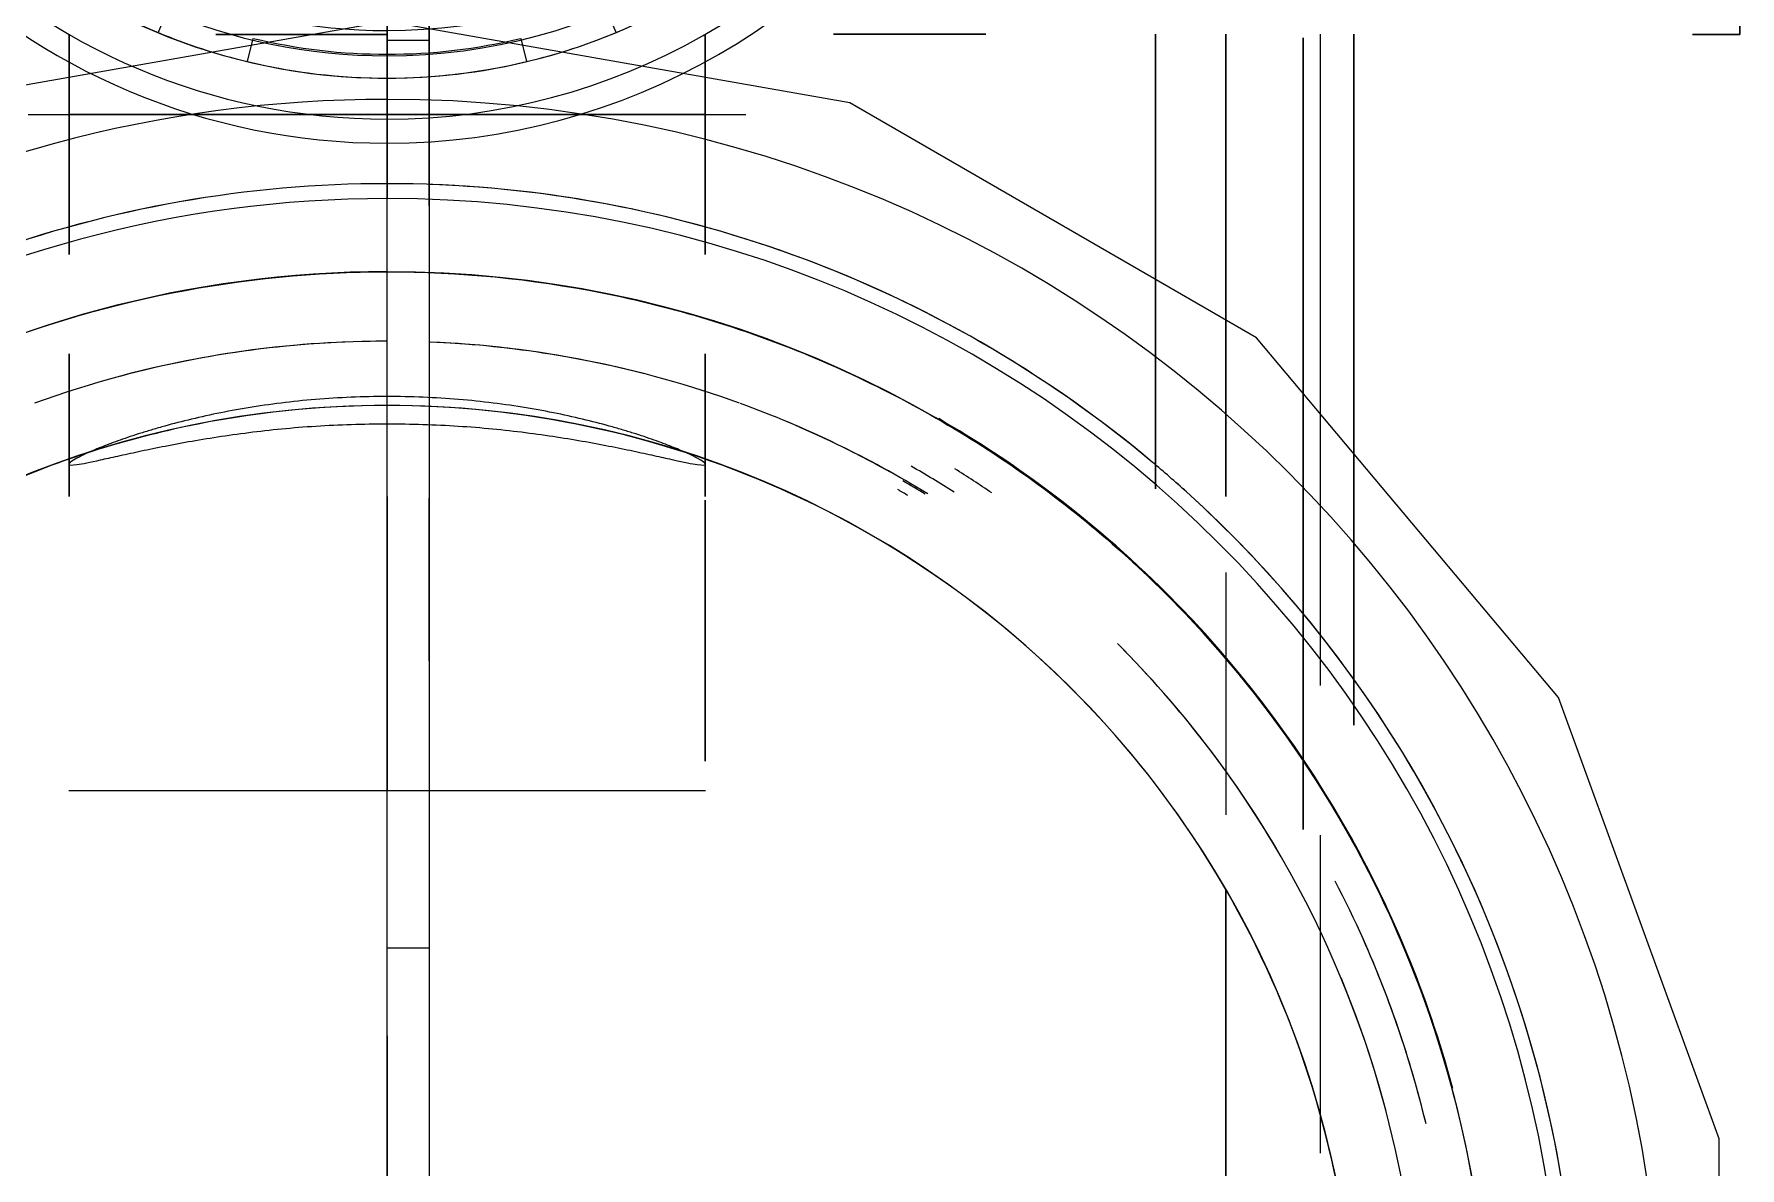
# Model space of a CAD drawing. Header units: metres. Extents: x 149 to 429, y -3 to 162.
# Drawn here: x 355.9217 to 356.0478, y 96.1172 to 96.201 of the extents above; entities that cross this region are included whole.
import ezdxf

# ---------------------------------------------------------------- set-up
doc = ezdxf.new("R2010")
doc.units = ezdxf.units.M
for name, color, linetype, lineweight in [('P-PIPE', 7, 'Continuous', 5), ('P-PIPE-CNTR', 7, 'Continuous', 5), ('P-SANR-FIXT', 7, 'Continuous', 5)]:
    doc.layers.add(name, color=color, linetype=linetype, lineweight=lineweight)

# ---------------------------------------------------------------- blocks, each defined once
blk = doc.blocks.new('Bomba Jacuzzi1 - 15B-T 1_1_2CV TRIF_220_380V _1 1_2CV_-V121-TÉRREO 1_20 - Dependente 2')
at = {"layer": 'P-SANR-FIXT', "color": 254, "lineweight": 15, "true_color": 0xe9e9e9}
for p, q in [((0.09311510000000002, 0.02652500000000036), (0.09311510000000002, 0.0229713238353825)), ((0.09905599999994241, 0.0235077779681538), (0.08275103697726634, 0.0235077779681538)), ((0.09311510000000002, 0.01176250000000003), (0.09311510000000002, 0.01663468702741362)), ((0.09311510000000002, 0.01176250000000048), (0.09311510000000002, 0.01663468702741398)), ((0.09311510000000002, 0.01326250000000045), (0.09311510000000002, -0.00686517517134386)), ((0.09311510000000002, -0.006088718036036295), (0.09311510000000002, 5.048044136244805e-16)), ((0.09311510000000002, -0.006088718036036832), (0.09311510000000002, -3.196042743662642e-17)), ((0.09905599999996657, -0.0031099999999996), (0.08634771557962861, -0.0031099999999996)), ((0.08634771557962857, -0.003109999999999684), (0.09905599999996653, -0.003109999999999684)), ((0.09311510000000002, -0.00686517517134386), (0.09311510000000002, -0.01326249999999951)), ((0.09311510000000002, -0.01663468702741345), (0.09311510000000002, -0.01176249999999998)), ((0.09311510000000002, -0.01663468702741305), (0.09311510000000002, -0.01176249999999954)), ((0.08275103697726632, -0.02350777796815307), (0.0990559999999424, -0.02350777796815307)), ((0.09311510000000002, -0.02297132383538193), (0.09311510000000002, -0.02652499999999965)), ((0.04023936132506853, -0.06772499999999959), (0.05242102550234311, -0.06772499999999959))]:
    blk.add_line(p, q, dxfattribs=at)
at = {"layer": 'P-SANR-FIXT', "color": 7, "lineweight": 15, "true_color": 0xefefef}
for p, q in [((0.09311510000000002, 0.02652500000000036), (0.09311510000000002, 0.02297132383538264)), ((0.09905599999996649, 3.166817919009191e-16), (0.08689609248962667, 3.166817919009191e-16)), ((0.08689609248962671, 4.002593811947009e-16), (0.09905599999996656, 4.002593811947009e-16)), ((0.09311510000000002, -0.02297132383538179), (0.09311510000000002, -0.02652499999999965)), ((0.09905599999994325, -0.05679999999999957), (0.06544093350146538, -0.05679999999999957)), ((0.01093227280391171, -0.0619999999999997), (0.03579571668968001, -0.0619999999999997))]:
    blk.add_line(p, q, dxfattribs=at)
at = {"layer": 'P-SANR-FIXT', "color": 7, "lineweight": 15, "true_color": 0xfcfcfc}
for p, q in [((0.0431151, 0.02272340506345065), (0.0431151, 0.02352500000000038)), ((0.0431151, 0.02272340506345065), (0.0431151, 0.02352500000000038)), ((0.02499999999999607, 5.63639801498539e-16), (-2.560811562801746e-14, 5.63639801498539e-16)), ((0.03150000000000001, 5.474571906916029e-16), (0.03156814834742188, 5.474571906916029e-16)), ((0.03150000000000001, 5.636408006992611e-16), (0.03150000000000001, -0.003109999999999437)), ((0.03156814834742188, 5.474571906916029e-16), (0.03208578643762696, 5.474571906916029e-16)), ((0.03208578643762696, 5.474571906916029e-16), (0.03350000000000017, 5.474571906916029e-16)), ((0.03350000000000015, -0.003109999999999453), (0.03150000000000001, -0.003109999999999453)), ((0.0431151, -0.02352499999999963), (0.0431151, -0.02272340506344999)), ((0.0431151, -0.02352499999999963), (0.0431151, -0.02272340506344999))]:
    blk.add_line(p, q, dxfattribs=at)
at = {"layer": 'P-SANR-FIXT', "color": 7, "lineweight": 15, "true_color": 0xf3f3f3}
for p, q in [((0.0431151, 0.02272340506345074), (0.0431151, 0.02352500000000038)), ((0.0431151, 0.02272340506345074), (0.0431151, 0.02352500000000038)), ((0.0431151, 0.02037324762402934), (0.0431151, 0.02272340506345074)), ((0.0431151, 0.01663468702741398), (0.0431151, 0.02272340506345074)), ((0.0431151, 0.01663468702741398), (0.0431151, 0.02037324762402934)), ((0.09902800000000002, 0.01267122112328482), (0.09902800000000002, 5.414335646491964e-16)), ((0.0431151, 0.006088718036037295), (0.0431151, 0.01176250000000048)), ((0.0431151, 0.006088718036037295), (0.0431151, 0.01176250000000048)), ((0.0431151, 5.048044136244805e-16), (0.0431151, 0.006088718036037295)), ((0.0431151, 5.048044136244805e-16), (0.0431151, 0.006088718036037295)), ((0.09862, 5.44077283226585e-16), (0.09862, -0.003109999999999457)), ((0.09862000000000003, 5.239850220384312e-16), (0.09862000000000003, -0.003109999999999476)), ((0.08634771557963129, -0.003109999999999457), (0.09862, -0.003109999999999457)), ((0.0431151, -0.02272340506344993), (0.0431151, -0.01663468702741305)), ((0.0431151, -0.02037324762402849), (0.0431151, -0.01663468702741305)), ((0.0431151, -0.02272340506344993), (0.0431151, -0.02037324762402849)), ((0.0645870891490946, -0.02350777796815307), (0.04528757249115882, -0.02350777796815307)), ((0.06458708914910037, -0.02350777796815307), (0.04528757249115939, -0.02350777796815307)), ((0.06544093350146538, -0.05679999999999957), (0.09905599999994325, -0.05679999999999957))]:
    blk.add_line(p, q, dxfattribs=at)
at = {"layer": 'P-SANR-FIXT', "color": 7, "lineweight": 15, "true_color": 0xfafafa}
for p, q in [((0.0431151, 0.01663468702741374), (0.0431151, 0.02272340506345065)), ((0.0431151, 0.02037324762402917), (0.0431151, 0.02272340506345065)), ((0.07541090421815666, 0.02350777796815381), (0.06485901787867479, 0.02350777796815381)), ((0.0431151, 0.01663468702741374), (0.0431151, 0.02037324762402917)), ((0.0648590178786783, 3.166817919009191e-16), (0.04311509999999998, 3.166817919009191e-16)), ((0.04311510000000002, 4.002593811947009e-16), (0.06485901787867834, 4.002593811947009e-16)), ((0.0431151, -0.00155842329472024), (0.0431151, 2.605611350916099e-16)), ((0.0431151, -0.01176249999999977), (0.0431151, 1.769835457978281e-16)), ((0.0431151, -0.01176249999999977), (0.0431151, 1.769835457978281e-16)), ((0.0431151, -0.003109999999999614), (0.0431151, -0.00155842329472024)), ((0.06485901787867482, -0.02350777796815307), (0.07541090421815669, -0.02350777796815307)), ((0.09904000000000002, -0.04424999999999944), (0.09904000000000002, -0.03299999999999943))]:
    blk.add_line(p, q, dxfattribs=at)
at = {"layer": 'P-SANR-FIXT', "color": 7, "lineweight": 15, "true_color": 0xf6f6f6}
for p, q in [((0.06485901787867479, 0.02350777796815381), (0.07541090421815666, 0.02350777796815381)), ((0.09902800000000002, 5.583533635444838e-16), (0.09902800000000002, 0.01267122112328484)), ((0.0431151, -0.001558423294720163), (0.0431151, 4.839100163010352e-16)), ((0.0431151, -0.006088718036036295), (0.0431151, 5.048044136244805e-16)), ((0.0431151, -0.01176249999999954), (0.0431151, 5.048044136244805e-16)), ((0.09862, 5.439044770128022e-16), (0.08689609248963001, 5.439044770128022e-16)), ((0.0431151, -0.003109999999999682), (0.0431151, -0.001558423294720163)), ((0.06474332198854318, -0.0031099999999996), (0.05272720470951614, -0.0031099999999996)), ((0.05272720470951614, -0.003109999999999684), (0.06474332198854316, -0.003109999999999684)), ((0.09862000000000003, -0.003109999999999476), (0.1075, -0.003109999999999476)), ((0.0431151, -0.01176249999999954), (0.0431151, -0.006088718036036295)), ((0.0431151, -0.02352499999999963), (0.0431151, -0.02272340506344993)), ((0.0431151, -0.02352499999999963), (0.0431151, -0.02272340506344993)), ((0.07541090421815669, -0.02350777796815307), (0.0648590178786748, -0.02350777796815307))]:
    blk.add_line(p, q, dxfattribs=at)
at = {"layer": 'P-SANR-FIXT', "color": 254, "lineweight": 15, "true_color": 0xe0e0e0}
for p, q in [((0.08275103697726632, 0.0235077779681538), (0.09905599999994241, 0.0235077779681538)), ((0.09311510000000002, 0.01663468702741362), (0.09311510000000002, 0.02352500000000038)), ((0.09311510000000002, 0.01663468702741398), (0.09311510000000002, 0.02352500000000038)), ((0.09311510000000002, 0.0229713238353825), (0.09311510000000002, 0.00686517517134457)), ((0.09311510000000002, 0.02297132383538264), (0.09311510000000002, 0.01326250000000045)), ((0.09311510000000002, -3.196042743662642e-17), (0.09311510000000002, 0.01176250000000003)), ((0.09311510000000002, 5.048044136244805e-16), (0.09311510000000002, 0.01176250000000048)), ((0.09311510000000002, 0.00686517517134457), (0.09311510000000002, -0.01875600737097289)), ((-0.08689609248962615, 1.353583911622991e-16), (0.0868960924896132, 1.353583911622992e-16)), ((0.09311510000000002, -0.01176249999999998), (0.09311510000000002, -0.006088718036036832)), ((0.09311510000000002, -0.01176249999999954), (0.09311510000000002, -0.006088718036036295)), ((0.09311510000000002, -0.01326249999999951), (0.09311510000000002, -0.02297132383538179)), ((0.09311510000000002, -0.02352499999999963), (0.09311510000000002, -0.01663468702741345)), ((0.09311510000000002, -0.02352499999999963), (0.09311510000000002, -0.01663468702741305)), ((0.09311510000000002, -0.01875600737097289), (0.09311510000000002, -0.02297132383538193)), ((0.09905599999994241, -0.02350777796815307), (0.08275103697726632, -0.02350777796815307)), ((0.03579571668968001, -0.0619999999999997), (0.0109322728039117, -0.0619999999999997)), ((0.05242102550234312, -0.06772499999999959), (0.04023936132506853, -0.06772499999999959)), ((0.05242102550234311, -0.06772499999999959), (0.09878500888999846, -0.06772499999999959)), ((0.09902800000000002, -0.09649999999999946), (0.09902800000000002, -0.09999999999999948)), ((0.09902800000000002, -0.09999999999999946), (0.09902800000000002, -0.09649999999999945)), ((0.09902800000000002, -0.09999999999999945), (0.09902800000000002, -0.09904308625000491))]:
    blk.add_line(p, q, dxfattribs=at)
at = {"layer": 'P-SANR-FIXT', "color": 7, "lineweight": 15, "true_color": 0xfbfbfb}
for p, q in [((0.0431151, 0.01176250000000021), (0.0431151, 0.01663468702741374)), ((0.0431151, 0.01176250000000021), (0.0431151, 0.01663468702741374)), ((0.1075, 5.241691525270655e-16), (0.09862000000000003, 5.241691525270654e-16)), ((0.0431151, -0.01663468702741327), (0.0431151, -0.01176249999999977)), ((0.0431151, -0.01663468702741327), (0.0431151, -0.01176249999999977))]:
    blk.add_line(p, q, dxfattribs=at)
at = {"layer": 'P-SANR-FIXT', "color": 7, "lineweight": 15, "true_color": 0xf8f8f8}
for p, q in [((0.0431151, 0.01176250000000048), (0.0431151, 0.01663468702741398)), ((0.0431151, 0.01176250000000048), (0.0431151, 0.01663468702741398)), ((0.0431151, 0.006088718036036957), (0.0431151, 0.01176250000000021)), ((0.0431151, 1.769835457978281e-16), (0.0431151, 0.01176250000000021)), ((0.0431151, 1.769835457978281e-16), (0.0431151, 0.006088718036036957)), ((0.0431151, -0.01663468702741305), (0.0431151, -0.01176249999999954)), ((0.0431151, -0.01663468702741305), (0.0431151, -0.01176249999999954)), ((0.0431151, -0.02037324762402862), (0.0431151, -0.01663468702741327)), ((0.0431151, -0.02272340506344999), (0.0431151, -0.01663468702741327)), ((0.0431151, -0.02272340506344999), (0.0431151, -0.02037324762402862)), ((0.04528757249115882, -0.02350777796815307), (0.0645870891490946, -0.02350777796815307)), ((0.04528757249115941, -0.02350777796815307), (0.06458708914910037, -0.02350777796815307)), ((0.09904000000000002, -0.03299999999999945), (0.09904000000000002, -0.04424999999999945))]:
    blk.add_line(p, q, dxfattribs=at)
at = {"layer": 'P-SANR-FIXT', "color": 9, "lineweight": 15, "true_color": 0xc0c0c0}
for p, q in [((0.0868960924896132, 1.353583911622992e-16), (0.1075000000000001, 1.353583911622992e-16)), ((0.1075000000000001, -0.003109999999999865), (0.08634771557961472, -0.003109999999999865)), ((0.09905599999993886, -0.0619999999999997), (0.0648590178786381, -0.0619999999999997)), ((0.05090153967197403, -0.06900000000007095), (0.09905600000013966, -0.06900000000007095)), ((0.09905599999993797, -0.07146999999999966), (0.0479579082981226, -0.07146999999999966)), ((0.09902800000000002, -0.09904308625000492), (0.09902800000000002, -0.09999999999999946)), ((0.09902800000000002, -0.09999999999999946), (0.1183493649053564, -0.09999999999999946))]:
    blk.add_line(p, q, dxfattribs=at)
at = {"layer": 'P-SANR-FIXT', "color": 254, "lineweight": 15, "true_color": 0xd3d3d3}
for p, q in [((0.08634771557961472, -0.003109999999999865), (0.00854465477441904, -0.003109999999999865)), ((0.05924381481993749, -0.0619999999999997), (0.04133718488738112, -0.0619999999999997)), ((0.0648590178786381, -0.0619999999999997), (0.09905599999993886, -0.0619999999999997)), ((0.09878500888999846, -0.06772499999999959), (0.05242102550234312, -0.06772499999999959)), ((0.01630712454140757, -0.06900000000007095), (0.03983716857422842, -0.06900000000007095)), ((0.0479579082981226, -0.07146999999999966), (0.09905599999993797, -0.07146999999999966)), ((0.1183493649053564, -0.09999999999999945), (0.09902800000000002, -0.09999999999999945)), ((0.09902800000000002, -0.09999999999999948), (0.1183493649053564, -0.09999999999999948)), ((0.1183493649053564, -0.09999999999999946), (0.09902800000000002, -0.09999999999999946))]:
    blk.add_line(p, q, dxfattribs=at)
at = {"layer": 'P-SANR-FIXT', "color": 9, "lineweight": 15, "true_color": 0xc0c0c0, "flags": 128}
for points in [[(0.09999998131676355, 5.050566449236575e-16), (0.09396924395872282, 0.0342020127350565), (0.07660442781418467, 0.06427875796631603), (0.04999998598757245, 0.08660253633340473), (0.01736480680291962, 0.09848077070137191), (-0.01736482548615646, 0.09848077070137187), (-0.05000000467080925, 0.08660253633340458), (-0.07660444649742139, 0.06427875796631578), (-0.09396926264195941, 0.03420201273505619), (-0.1, 1.954921369333039e-16)], [(-0.1000000000000001, -4.677232062027236e-16), (-0.0939692626419592, -0.03420201273505644), (-0.07660444649742097, -0.06427875796631592), (-0.05000000467080871, -0.08660253633340455), (-0.01736482548615584, -0.09848077070137164), (0.01736480680292023, -0.09848077070137147), (0.04999998598757299, -0.08660253633340408), (0.07660442781418506, -0.0642787579663152), (0.093969243958723, -0.03420201273505556), (0.09999998131676352, 4.695065816975192e-16)]]:
    blk.add_lwpolyline(points, dxfattribs=at)
at = {"layer": 'P-SANR-FIXT', "color": 9, "lineweight": 15, "true_color": 0xc0c0c0}
for centre, radius, start, end in [((0, 1.023625628704395e-16), 0.08689609248961411, 359.9999999999994, 179.9999999999995), ((0, 1.127187232441429e-16), 0.08149000000000008, 359.9999999999996, 179.9999999999996), ((0, 1.127187232441429e-16), 0.07159999999999996, 7.824164516400251e-13, 180.0000000000004), ((0, 1.023625628704395e-16), 0.0868960924896141, 179.9999999999999, 359.9999999999994), ((0, 1.127187232441429e-16), 0.08149000000000009, 179.9999999999996, 359.9999999999991), ((0, 1.127187232441429e-16), 0.07159999999999996, 180.0000000000008, 4.071109992273301e-13)]:
    blk.add_arc(centre, radius, start, end, dxfattribs=at)
at = {"layer": 'P-SANR-FIXT', "color": 254, "lineweight": 15, "true_color": 0xd3d3d3}
for centre, radius, start, end in [((0, 1.290458026391406e-16), 0.08689609248961411, 359.9999999999994, 179.9999999999995), ((0, 1.431086360526023e-16), 0.07635300000000007, 359.9999999999994, 19.95504250055296), ((0, 2.167599433278156e-16), 0.07635000000000007, 359.9999999999996, 14.99999999999997), ((0, 2.19957385638736e-16), 0.07635000000000003, 3.766041550160073e-13, 15.00000000000037), ((0, 1.290458026391406e-16), 0.0868960924896141, 179.9999999999999, 359.9999999999994), ((0, 1.431086360526023e-16), 0.07635300000000006, 340.0449574994461, 357.605156484569), ((0, 2.167599433278156e-16), 0.07635000000000003, 344.9999999999997, 357.6392696897783), ((0, 2.167599433278156e-16), 0.07635000000000006, 328.439821646473, 339.9872833998976), ((0, 2.19957385638736e-16), 0.07634999999999996, 328.4398216464734, 339.987283399898), ((0, 1.431086360526023e-16), 0.07635300000000007, 329.7758696519335, 337.4999999999994), ((0, 2.167599433278156e-16), 0.07635000000000003, 284.9999999999996, 314.9999999999997), ((0, 2.19957385638736e-16), 0.07634999999999993, 285.0000000000001, 315.0000000000001), ((0, 1.431086360526023e-16), 0.07635300000000006, 300.0430210605426, 314.9999999999994), ((0, 3.182787366995399e-16), 0.08155000000000005, 284.9999999999996, 314.9999999999997), ((0, 1.431086360526023e-16), 0.07635299999999998, 247.4999999999995, 292.4999999999995), ((0, 3.214761790104603e-16), 0.08154999999999994, 285.0000000000001, 300.0000000000001)]:
    blk.add_arc(centre, radius, start, end, dxfattribs=at)
at = {"layer": 'P-SANR-FIXT', "color": 254, "lineweight": 15, "true_color": 0xe0e0e0}
for centre, radius, start, end in [((0, 2.19957385638736e-16), 0.07635, 345, 357.6392696897787), ((0, 3.521183344901147e-16), 0.07899000000000005, 283.5275949408583, 297.4640079610737)]:
    blk.add_arc(centre, radius, start, end, dxfattribs=at)
at = {"layer": 'P-SANR-FIXT', "color": 7, "lineweight": 15, "true_color": 0xfcfcfc}
for centre, radius, start, end in [((0, 4.874767256524138e-16), 0.07549500000000006, 329.3479050090933, 329.9999999999996), ((0, 4.906741679633342e-16), 0.07549499999999996, 329.3479050090937, 330.0000000000001), ((0, 4.568345701727594e-16), 0.07624499999999997, 328.5502436756978, 330.0000000000001)]:
    blk.add_arc(centre, radius, start, end, dxfattribs=at)
at = {"layer": 'P-SANR-FIXT', "color": 7, "lineweight": 15, "true_color": 0xfafafa}
for centre, radius, start in [((0, 4.53637127861839e-16), 0.07624500000000009, 328.5502436756973), ((0, 4.197975300712642e-16), 0.07749000000000009, 327.260215616306)]:
    blk.add_arc(centre, radius, start, 329.9999999999996, dxfattribs=at)
at = {"layer": 'P-SANR-FIXT', "color": 7, "lineweight": 15, "true_color": 0xfbfbfb}
blk.add_arc((0, 4.229949723821846e-16), 0.07748999999999995, 327.2602156163065, 330.0000000000001, dxfattribs=at)
at = {"layer": 'P-SANR-FIXT', "color": 254, "lineweight": 15, "true_color": 0xe9e9e9}
for centre, radius, start, end in [((0, 3.182787366995399e-16), 0.08155000000000008, 323.3270408678404, 329.9999999999996), ((0, 3.553157768010351e-16), 0.07898999999999996, 283.5275949408586, 294.373727888589)]:
    blk.add_arc(centre, radius, start, end, dxfattribs=at)
at = {"layer": 'P-SANR-FIXT', "color": 7, "lineweight": 15, "true_color": 0xf3f3f3}
blk.add_arc((0, 3.214761790104603e-16), 0.08154999999999996, 323.3270408678408, 330.0000000000001, dxfattribs=at)
at = {"layer": 'P-SANR-FIXT', "color": 7, "lineweight": 15, "true_color": 0xefefef}
for centre, radius, start, end in [((0, 3.521183344901147e-16), 0.07899000000000007, 325.5427073610719, 327.8965642012262), ((0, 3.182787366995399e-16), 0.08155000000000008, 314.9999999999996, 323.3270408678404)]:
    blk.add_arc(centre, radius, start, end, dxfattribs=at)
at = {"layer": 'P-SANR-FIXT', "color": 7, "lineweight": 15, "true_color": 0xf8f8f8}
blk.add_arc((0, 3.553157768010351e-16), 0.07898999999999995, 325.5427073610724, 327.8965642012267, dxfattribs=at)
at = {"layer": 'P-SANR-FIXT', "color": 7, "lineweight": 15, "true_color": 0xf6f6f6}
blk.add_arc((0, 3.214761790104603e-16), 0.08154999999999993, 315.0000000000001, 323.3270408678408, dxfattribs=at)
at = {"layer": 'P-SANR-FIXT', "color": 9, "lineweight": 15, "true_color": 0xc0c0c0}
for centre, major_axis, ratio, start_param, end_param in [((-8.872786700619351e-06, 1.194313342431606e-16), (1.85329449417384e-09, 0.09424203516568411), 0.9999999532919074, 4.712389000049942, 7.853981653639738), ((-3.064626870619938e-06, 1.531878561429779e-16), (0, 0.08799999999999765), 0.999999953291909, 4.712388980384688, 5.410520681182419), ((6.456456463216353e-18, 1.709992020943752e-16), (1.730535956371782e-09, 0.0879999999999977), 0.9999999532919076, 4.71238900004986, 5.410520700847592), ((-8.872786700619351e-06, 1.194313342431606e-16), (1.853288258245072e-09, 0.09424203516568413), 0.9999999532919074, 1.570796346460093, 4.712389000049876), ((-3.064626870619938e-06, 1.531878561429779e-16), (0, 0.08799999999999779), 0.9999999532919058, 1.570796326794898, 3.976240007414957), ((-3.064626870619938e-06, 1.531878561429779e-16), (-1.639127731323199e-09, 0.08799999999999769), 0.9999999532919077, 4.014257260960505, 4.712388961758236), ((6.456456463216353e-18, 1.709992020943752e-16), (0, 0.08799999999999772), 0.9999999532919074, 1.606865268131797, 3.97619431457796), ((6.456456463216353e-18, 1.709992020943752e-16), (0, 0.08799999999999764), 0.9999999532919093, 4.01425727958695, 4.676320039047775)]:
    blk.add_ellipse(centre, major_axis=major_axis, ratio=ratio, start_param=start_param, end_param=end_param, dxfattribs=at)
at = {"layer": 'P-SANR-FIXT', "color": 254, "lineweight": 15, "true_color": 0xd3d3d3}
for centre, major_axis, ratio, start_param, end_param in [((-3.064626870619938e-06, 1.531878561429779e-16), (0, 0.08799999999999777), 0.999999953291906, 3.976240007414957, 4.014257279586957), ((6.456456463216353e-18, 1.709992020943752e-16), (0, 0.08799999999999764), 0.9999999532919095, 3.976194314577959, 4.014257279586949)]:
    blk.add_ellipse(centre, major_axis=major_axis, ratio=ratio, start_param=start_param, end_param=end_param, dxfattribs=at)
at = {"layer": 'P-SANR-FIXT', "color": 9, "lineweight": 15, "true_color": 0xc0c0c0}
for points, knots in [([(-0.08149, 6.915610263412785e-16), (-0.08148999999999998, 0.005333582773260973), (-0.08043936840709714, 0.01600059014543053), (-0.0757721031800545, 0.0313863415192503), (-0.06819284841398482, 0.04556576560923738), (-0.05799301510907046, 0.05799445858359879), (-0.04556408001983154, 0.0681929903311892), (-0.02665942578964575, 0.0783037554691922), (7.537335626577962e-07, 0.08361310612496461), (0.03199919312469778, 0.07724569004400805), (0.05912412820276933, 0.05912064882930373), (0.07724849923916756, 0.03199308827359808), (0.0814900000000001, 0.01066357034138363), (0.08149000000000003, -6.285110452919352e-16)], [-1, -1, -1, -1, -0.9375, -0.875, -0.8125, -0.75, -0.6875, -0.625, -0.5, -0.375, -0.25, -0.125, 0, 0, 0, 0]), ([(0.07160000000000001, 8.170372942311886e-16), (0.07159999999999996, 0.004996843003584869), (0.07055012434632335, 0.01499139778632501), (0.06589111025518522, 0.02933330300252009), (0.05835243489548379, 0.04239177096085897), (0.04826334414661269, 0.05359771425668258), (0.0360648502580706, 0.0624614457847582), (0.02229012284592068, 0.06859358641576921), (0.002624721371722811, 0.07278074740840991), (-0.02278000513027219, 0.07011875253094395), (-0.04933087644795584, 0.05478847502356465), (-0.06735058388932334, 0.02998633844027752), (-0.0716000000000001, 0.009997411137902276), (-0.07160000000000001, -3.300021714225388e-16)], [-1, -1, -1, -1, -0.9333333333333333, -0.8666666666666667, -0.8, -0.7333333333333333, -0.6666666666666666, -0.6, -0.5333333333333333, -0.4, -0.2666666666666667, -0.1333333333333333, 0, 0, 0, 0]), ([(0.08149, -6.512403850954116e-16), (0.08148999999999997, -0.005331785170691825), (0.08044018347857498, -0.0159962075207034), (0.07577345726074407, -0.03138322580897823), (0.06819486301830606, -0.04556270254235167), (0.05799556549671066, -0.05799192230404528), (0.04556708016979629, -0.06819098187628486), (0.02666286868296153, -0.07830258590981386), (2.917092179272419e-06, -0.08361310525599641), (-0.03199578100517066, -0.07724709681733986), (-0.05912158446045693, -0.05912325027610014), (-0.07724687002309763, -0.03199649235308241), (-0.08149000000000008, -0.01066716554652141), (-0.08149000000000003, 7.048153727318152e-16)], [-1, -1, -1, -1, -0.9375, -0.875, -0.8125, -0.75, -0.6875, -0.625, -0.5, -0.375, -0.25, -0.125, 0, 0, 0, 0]), ([(-0.07160000000000001, -8.162617680635638e-16), (-0.07159999999999994, -0.004998705568951706), (-0.0705492235242164, -0.01499593211006942), (-0.06588961795123277, -0.02933649530441696), (-0.05835022473143901, -0.0423948629436537), (-0.04826056498655445, -0.05360020190055405), (-0.03606161013376021, -0.06246332051961071), (-0.02228656631151024, -0.06859474071664154), (-0.002620951118988878, -0.07278088395454108), (0.02278365785610294, -0.07011757158513147), (0.04933365487162434, -0.05478591583913355), (0.06735238439740708, -0.02998283883067848), (0.07160000000000011, -0.009993686007168193), (0.07160000000000001, 8.136043921913583e-16)], [-1, -1, -1, -1, -0.9333333333333333, -0.8666666666666667, -0.8, -0.7333333333333333, -0.6666666666666666, -0.6, -0.5333333333333333, -0.4, -0.2666666666666667, -0.1333333333333333, 0, 0, 0, 0])]:
    blk.add_open_spline(points, degree=3, knots=knots, dxfattribs=at)
at = {"layer": 'P-SANR-FIXT', "color": 7, "lineweight": 15, "true_color": 0xfafafa}
for points in [[(0.06725966523939035, 0.02352500000000038), (0.06718528992804011, 0.02352500000000035), (0.06717186702195883, 0.02332520632458718), (0.06722690217056908, 0.02293061317016548)], [(0.06770385827511761, 0.02292761926369992), (0.06749351329534267, 0.02332260022925559), (0.06735028937225293, 0.02352500000000038), (0.06725966523939035, 0.02352500000000037)], [(0.07204296775630119, -0.00528773081993161), (0.07218496153671622, -0.003560387205283132), (0.07225557536829667, -0.001783230087651041), (0.07226253747327147, 6.716026254008009e-16)], [(0.06722690217056906, -0.02293061317016469), (0.06717186702195882, -0.02332520632458642), (0.06718528992804013, -0.02352499999999965), (0.06725966523939036, -0.02352499999999963)], [(0.06725966523939036, -0.02352499999999963), (0.06735028937225296, -0.02352499999999961), (0.06749351329534271, -0.02332260022925484), (0.06770385827511767, -0.02292761926369918)]]:
    blk.add_open_spline(points, degree=3, dxfattribs=at)
at = {"layer": 'P-SANR-FIXT', "color": 7, "lineweight": 15, "true_color": 0xf8f8f8}
for points in [[(0.06722690217056908, 0.02293061317016548), (0.06728193731917934, 0.02253602001574377), (0.06740543052248112, 0.02194662738231354), (0.06757486483220662, 0.02118131021015163)], [(0.06849269258512396, 0.02118228345161362), (0.06834027601593835, 0.02156331237550506), (0.06805293627312266, 0.02223885721796099), (0.06780903076500511, 0.02273012878092209), (0.06770385827511761, 0.02292761926369992)], [(0.06959988120346877, 0.01023165422180731), (0.06980005837753699, 0.008649932494654304), (0.06996584521950593, 0.006977730143898205), (0.07007614978936623, 0.005257992802692371)], [(0.0720429677563012, 0.005287730819932649), (0.07190097397588617, 0.007015074434581081), (0.07168760024663655, 0.008692604546245954), (0.07142603123523922, 0.01027537323332437)], [(0.07024764732929105, 4.486107110026189e-16), (0.0702412766569782, -0.001770983129829918), (0.07018645435922653, -0.003538255461485381), (0.07007614978936623, -0.005257992802691194)], [(0.06757486483220662, -0.02118131021015078), (0.06740543052248109, -0.02194662738231272), (0.06728193731917931, -0.02253602001574296), (0.06722690217056906, -0.02293061317016469)], [(0.06770385827511767, -0.02292761926369918), (0.06780903076500515, -0.02273012878092136), (0.06805293627312267, -0.02223885721796026), (0.06834027601593841, -0.02156331237550432), (0.06849269258512401, -0.02118228345161288)]]:
    blk.add_open_spline(points, degree=3, dxfattribs=at)
at = {"layer": 'P-SANR-FIXT', "color": 7, "lineweight": 15, "true_color": 0xf6f6f6}
for points in [[(0.06757486483220662, 0.02118131021015163), (0.06765958198706938, 0.02079865162407067), (0.06785198685000676, 0.01994537218254293), (0.06818773320361976, 0.0184182261614933), (0.06855279372573979, 0.01666470784975068), (0.0688013532215391, 0.0153579011385356), (0.06892295764663528, 0.0146736159136997)], [(0.06892295764663528, 0.0146736159136997), (0.06904456207173146, 0.0139893306888638), (0.06928242027631683, 0.01255899650073527), (0.06949979261643469, 0.01102251508538381), (0.06959988120346877, 0.01023165422180731)], [(0.07142603123523922, 0.01027537323332437), (0.07129524672954053, 0.01106675757686358), (0.07100958007706933, 0.01260214555164877), (0.070688854232391, 0.01402873745121627), (0.07052336736638426, 0.01471053756732809)], [(0.07007614978936623, 0.005257992802692371), (0.07018645435922652, 0.003538255461486537), (0.07024127665697817, 0.001770983129830968), (0.07024764732929105, 4.487743266194319e-16)], [(0.07226253747327147, 6.719595922120442e-16), (0.07225557536829666, 0.001783230087652231), (0.07218496153671623, 0.003560387205284218), (0.0720429677563012, 0.005287730819932649)], [(0.07007614978936623, -0.005257992802691194), (0.06996584521950593, -0.006977730143897006), (0.069800058377537, -0.00864993249465317), (0.0695998812034688, -0.01023165422180618)], [(0.07142603123523923, -0.0102753732333234), (0.07168760024663658, -0.00869260454624495), (0.07190097397588617, -0.007015074434580087), (0.07204296775630119, -0.00528773081993161)], [(0.06819261889837099, -0.01838049744637691), (0.06807581775241549, -0.01892727483517564), (0.06785198685000682, -0.01994537218254205), (0.0676595819870694, -0.02079865162406982), (0.06757486483220662, -0.02118131021015078)]]:
    blk.add_open_spline(points, degree=3, dxfattribs=at)
for points, knots in [([(0.06948857519402914, 0.01839817089223983), (0.06940299181331269, 0.01867000913774218), (0.06923265809351173, 0.01919481117838594), (0.06888685405475464, 0.0201648263878898), (0.06864510915430957, 0.02080125452772218), (0.06849269258512396, 0.02118228345161362)], [-0.4285714285714285, -0.4285714285714285, -0.4285714285714285, -0.4285714285714285, -0.3928571428571428, -0.3571428571428571, -0.2857142857142857, -0.2857142857142857, -0.2857142857142857, -0.2857142857142857]), ([(0.07052336736638426, 0.01471053756732809), (0.0703578805003775, 0.01539233768343992), (0.07010196428586599, 0.01636779410709976), (0.06974615837781038, 0.01756378170537186), (0.06957415857474558, 0.01812633264673748), (0.06948857519402914, 0.01839817089223983)], [-0.5714285714285714, -0.5714285714285714, -0.5714285714285714, -0.5714285714285714, -0.5, -0.4642857142857143, -0.4285714285714285, -0.4285714285714285, -0.4285714285714285, -0.4285714285714285]), ([(0.06849269258512401, -0.02118228345161288), (0.06864510915430962, -0.02080125452772143), (0.06888685405475464, -0.02016482638788905), (0.06923265809351181, -0.01919481117838515), (0.06940299181331278, -0.0186700091377414), (0.0694885751940292, -0.01839817089223904)], [-0.7142857142857143, -0.7142857142857143, -0.7142857142857143, -0.7142857142857143, -0.6428571428571428, -0.6071428571428571, -0.5714285714285714, -0.5714285714285714, -0.5714285714285714, -0.5714285714285714])]:
    blk.add_open_spline(points, degree=3, knots=knots, dxfattribs=at)
at = {"layer": 'P-SANR-FIXT', "color": 7, "lineweight": 15, "true_color": 0xf3f3f3}
for points in [[(0.0695998812034688, -0.01023165422180618), (0.0694997926164347, -0.01102251508538269), (0.06928242027631687, -0.01255899650073413), (0.06904456207173149, -0.01398933068886276), (0.06892295764663531, -0.01467361591369869)], [(0.06892295764663531, -0.01467361591369869), (0.06880135322153913, -0.01535790113853462), (0.0685527937257398, -0.01666470784974972), (0.06830942004432647, -0.01783372005757819), (0.06819261889837099, -0.01838049744637691)]]:
    blk.add_open_spline(points, degree=3, dxfattribs=at)
blk.add_open_spline([(0.0694885751940292, -0.01839817089223904), (0.06957415857474564, -0.01812633264673669), (0.06974615837781042, -0.01756378170537103), (0.07010196428586599, -0.01636779410709889), (0.07052849131005183, -0.01474203340099917), (0.07100958007706934, -0.01260214555164788), (0.07129524672954056, -0.01106675757686263), (0.07142603123523923, -0.0102753732333234)], degree=3, knots=[-0.5714285714285714, -0.5714285714285714, -0.5714285714285714, -0.5714285714285714, -0.5357142857142857, -0.5, -0.4285714285714285, -0.3571428571428571, -0.2857142857142857, -0.2857142857142857, -0.2857142857142857, -0.2857142857142857], dxfattribs=at)
blk = doc.blocks.new('AF_Soldavel_Uniao - Standard-V129-TÉRREO 1_20 - Dependente 2')
at = {"layer": 'P-PIPE', "color": 4, "lineweight": 15, "true_color": 0x00ffff}
for p, q in [((149.5328222662919, 96.2832204922911), (149.5324099444893, 96.28493974059516)), ((149.5328222662919, 96.2832204922911), (149.5324099444893, 96.28493974059516)), ((149.5530260346183, 96.28493974059516), (149.5526137128157, 96.2832204922911)), ((149.5530260346183, 96.28493974059516), (149.5526137128157, 96.2832204922911)), ((149.5257936532354, 96.28278997725076), (149.5264706266881, 96.28115671948046)), ((149.5257936532354, 96.28278997725076), (149.5264706266881, 96.28115671948046)), ((149.5589653524194, 96.28115671948046), (149.5596423258721, 96.28278997725076)), ((149.5589653524194, 96.28115671948046), (149.5596423258721, 96.28278997725076)), ((149.5104590101071, 96.26952359909222), (149.5091148859635, 96.27067214351304)), ((149.5104590101071, 96.26952359909222), (149.5091148859635, 96.27067214351304)), ((149.5763210931441, 96.27067214351304), (149.5749769690005, 96.26952359909222)), ((149.5763210931441, 96.27067214351304), (149.5749769690005, 96.26952359909222)), ((149.5050257930891, 96.2650439900096), (149.5065334809477, 96.26412057172894)), ((149.5050257930891, 96.2650439900096), (149.5065334809477, 96.26412057172894)), ((149.5004175876286, 96.24529778754557), (149.4986550708817, 96.24543692315194)), ((149.5004175876286, 96.24529778754557), (149.4986550708817, 96.24543692315194)), ((149.4986550708817, 96.23848014283388), (149.5004175876286, 96.23861927844025)), ((149.4986550708817, 96.23848014283388), (149.5004175876286, 96.23861927844025)), ((149.5065334809477, 96.21979649425688), (149.5050257930891, 96.2188730759762)), ((149.5065334809477, 96.21979649425688), (149.5050257930891, 96.2188730759762)), ((149.5091148859635, 96.2132449224728), (149.5104590101071, 96.21439346689358)), ((149.5091148859635, 96.2132449224728), (149.5104590101071, 96.21439346689358)), ((149.5749769690005, 96.21439346689358), (149.5763210931441, 96.2132449224728)), ((149.5749769690005, 96.21439346689358), (149.5763210931441, 96.2132449224728)), ((149.5264706266881, 96.20276034650537), (149.5257936532354, 96.20112708873506)), ((149.5264706266881, 96.20276034650537), (149.5257936532354, 96.20112708873506)), ((149.5596423258721, 96.20112708873506), (149.5589653524194, 96.20276034650537)), ((149.5596423258722, 96.20112708873506), (149.5589653524194, 96.20276034650537)), ((149.5324099444893, 96.19897732539064), (149.5328222662919, 96.20069657369476)), ((149.5324099444893, 96.19897732539064), (149.5328222662919, 96.20069657369476)), ((149.5526137128157, 96.20069657369476), (149.5530260346183, 96.19897732539064)), ((149.5526137128157, 96.20069657369476), (149.5530260346183, 96.19897732539064))]:
    blk.add_line(p, q, dxfattribs=at)
for radius, start, end in [(0.04420000000001778, 90, 269.9999999999996), (0.04419999999999809, 90, 103.486349230046), (0.04420000000000069, 30.00000000001039, 90), (0.04420000000001778, 76.513650769993, 90), (0.04420000000000095, 103.4863492300432, 112.513650769967), (0.04243199999999919, 76.51365076998142, 103.4863492300186), (0.04243199999999919, 76.51365076998142, 103.4863492300186), (0.04419999999999146, 67.48634923002543, 76.51365076998785), (0.04420000000000861, 112.5136507699731, 139.4863492300066), (0.04420000000000095, 40.51365076999836, 67.48634923003048), (0.0424319999999966, 112.513650769979, 139.4863492300352), (0.0424319999999966, 112.513650769979, 139.4863492300352), (0.04243199999999826, 40.51365076999744, 67.48634923002656), (0.04243200000001986, 40.51365076998692, 67.48634923003688), (0.03069999999999595, 90, 135), (0.03069999999999595, 90, 135), (0.03069999999999595, 90, 135), (0.0306999999999929, 90, 135), (0.03070000000001281, 15.00000000000395, 90), (0.03070000000001281, 15.00000000000395, 90), (0.03070000000001281, 15.00000000000395, 90), (0.03069999999999595, 14.99999999999583, 90), (0.04420000000000135, 139.4863492300066, 148.5136507699927), (0.04420000000000861, 31.48634923000728, 40.51365076999345), (0.04419999999999625, 148.5136507699933, 175.4863492299956), (0.0424320000000037, 148.5136507699917, 175.4863492300137), (0.0424320000000037, 148.5136507699917, 175.4863492300137), (0.0307000000000024, 150.0000000000104, 269.9999999999996), (0.0307000000000024, 150.0000000000104, 269.9999999999996), (0.0307000000000024, 150.0000000000104, 269.9999999999996), (0.03069999999999595, 150.0000000000146, 269.9999999999996), (0.04419999999999625, 175.4863492299956, 184.513650770004), (0.02499999999999454, 180, 194.9999999999975), (0.02500000000000568, 180, 195.0000000000056), (0.02500000000000568, 180, 195.0000000000056), (0.02499999999999454, 180, 194.9999999999975), (0.04420000000000135, 184.5136507700034, 211.4863492300183), (0.0424319999999998, 184.5136507699854, 211.4863492300051), (0.0424319999999998, 184.5136507699854, 211.4863492300051), (0.02499999999999454, 329.9999999999837, 345.0000000000018), (0.02499999999998652, 329.9999999999907, 345.0000000000059), (0.02499999999998652, 329.9999999999907, 345.0000000000059), (0.02499999999999454, 329.9999999999837, 345.0000000000018), (0.03069999999999595, 269.9999999999996, 345.0000000000039), (0.03069999999999595, 269.9999999999996, 345.0000000000039), (0.03069999999999595, 269.9999999999996, 345.0000000000039), (0.03070000000001281, 269.9999999999996, 344.9999999999957), (0.02499999999999618, 299.9999999999874, 314.9999999999997), (0.02499999999998652, 299.9999999999945, 315.0000000000078), (0.02499999999998652, 299.9999999999945, 315.0000000000078), (0.02499999999999618, 299.9999999999874, 314.9999999999997), (0.04420000000001778, 269.9999999999996, 329.9999999999842), (0.04420000000000861, 211.486349230028, 220.513650769985), (0.04420000000000135, 319.486349230025, 328.5136507699809), (0.04420000000000095, 220.5136507699875, 247.4863492300326), (0.04243200000001986, 220.5136507700022, 247.48634923003), (0.04243200000001986, 220.5136507700022, 247.48634923003), (0.0424319999999966, 292.5136507699797, 319.4863492300115), (0.0424319999999966, 292.5136507699797, 319.4863492300115), (0.04420000000000861, 292.5136507699684, 319.4863492300143), (0.04419999999999809, 247.4863492300218, 256.5136507699538), (0.04243199999999919, 256.5136507699796, 283.4863492300197), (0.04243199999999919, 256.5136507699796, 283.4863492300197), (0.04420000000001183, 283.4863492300027, 292.5136507700007), (0.04420000000001778, 256.5136507699611, 269.9999999999996), (0.04419999999999146, 269.9999999999996, 283.4863492300116)]:
    blk.add_arc((149.5427179895538, 96.24195853299291), radius, start, end, dxfattribs=at)
blk = doc.blocks.new('AF_Soldavel_Valvula de Retencao - Soldável - 50 mm-3999613-TÉRREO 1_20 - Dependente 2')
at = {"layer": 'P-PIPE', "color": 4, "lineweight": 15, "true_color": 0x00ffff}
for centre, radius, start, end in [((149.5427179895538, 96.2419585329929), 0.04901000000000977, 90, 269.9999999999996), ((149.5427179895538, 96.2419585329929), 0.04901000000000977, 90, 269.9999999999996), ((149.5427179895538, 96.2419585329929), 0.04901000000000363, 30.00000000000415, 90), ((149.5427179895538, 96.2419585329929), 0.04901000000000977, 30.00000000001134, 90), ((149.5427179895538, 96.24195853299298), 0.04722999999916055, 90, 269.9999999999996), ((149.5427179895538, 96.2419585329929), 0.04723000000001321, 90, 269.9999999999996), ((149.5427179895538, 96.24195853299298), 0.04723000000083744, 30.7583889382749, 90), ((149.5427179895538, 96.2419585329929), 0.04722999999998478, 30.75873572859257, 90), ((149.5427179895538, 96.2419585329929), 0.04255000000000564, 90, 269.9999999999996), ((149.5427179895538, 96.2419585329929), 0.04255000000000564, 30.00000000001085, 90), ((149.5427179895538, 96.2419585329929), 0.04068000000000893, 90, 269.9999999999996), ((149.5427179895538, 96.2419585329929), 0.04068000000000893, 90, 269.9999999999996), ((149.5427179895538, 96.2419585329929), 0.04068000000000893, 30.00000000001405, 90), ((149.5427179895538, 96.2419585329929), 0.04068000000000893, 30.00000000001405, 90), ((149.5427179895538, 96.2419585329929), 0.03052000000000274, 90, 135), ((149.5427179895538, 96.2419585329929), 0.03052000000000274, 90, 135), ((149.5427179895538, 96.2419585329929), 0.03051999999999566, 90, 135), ((149.5427179895538, 96.2419585329929), 0.03052000000000016, 90, 130.0000000000274), ((149.5427179895538, 96.2419585329929), 0.03051999999999566, 15.0000000000024, 90), ((149.5427179895538, 96.2419585329929), 0.03051999999999566, 15.0000000000024, 90), ((149.5427179895538, 96.2419585329929), 0.03051999999999566, 9.999999999991166, 90), ((149.5427179895538, 96.2419585329929), 0.03052000000000495, 15.0000000000024, 90), ((149.5427179895538, 96.2419585329929), 0.02500000000000568, 90, 104.9999999999894), ((149.5427179895538, 96.2419585329929), 0.02499999999999454, 90, 104.9999999999973), ((149.5427179895538, 96.2419585329929), 0.02499999999999454, 75.00000000000274, 90), ((149.5427179895538, 96.2419585329929), 0.02499999999997726, 74.99999999999433, 90), ((149.5427179895538, 96.2419585329929), 0.03051999999999566, 150.0000000000182, 269.9999999999996), ((149.5427179895538, 96.2419585329929), 0.03051999999999566, 150.0000000000182, 269.9999999999996), ((149.5427179895538, 96.2419585329929), 0.03051999999999566, 150.0000000000182, 269.9999999999996), ((149.5427179895538, 96.2419585329929), 0.03052000000001958, 150.0000000000025, 269.9999999999996), ((149.5427179895538, 96.24195853299278), 0.02500000000000568, 180, 195.0000000000056), ((149.5427179895538, 96.2419585329929), 0.02500000000000568, 180, 195.0000000000056), ((149.5427179895538, 96.2419585329929), 0.02499999999999454, 180, 194.9999999999896), ((149.5427179895538, 96.24195853299278), 0.02499999999999454, 180, 194.9999999999817), ((149.5427179895538, 96.2419585329929), 0.03052000000000564, 269.9999999999996, 349.9999999999785), ((149.5427179895538, 96.2419585329929), 0.02499999999998652, 299.9999999999904, 345.000000000013), ((149.5427179895538, 96.2419585329929), 0.02499999999999454, 299.9999999999711, 345.0000000000018), ((149.5427179895538, 96.24195853299278), 0.02499999999998652, 330.0000000000363, 345.000000000016), ((149.5427179895538, 96.24195853299278), 0.02499999999999454, 330.0000000000119, 345.0000000000018), ((149.5427179895538, 96.2419585329929), 0.03052000000000495, 269.9999999999996, 344.9999999999972), ((149.5427179895538, 96.2419585329929), 0.03052000000000495, 269.9999999999996, 344.9999999999972), ((149.5427179895538, 96.2419585329929), 0.03051999999999566, 269.9999999999996, 344.9999999999972), ((149.5427179895538, 96.24195853299278), 0.02499999999998652, 300.0000000000015, 315.0000000000159), ((149.5427179895538, 96.24195853299278), 0.02499999999999618, 299.9999999999874, 314.9999999999997), ((149.5427179895538, 96.2419585329929), 0.04068000000000231, 269.9999999999996, 329.9999999999943), ((149.5427179895538, 96.2419585329929), 0.04068000000000231, 269.9999999999996, 329.9999999999943), ((149.5427179895538, 96.2419585329929), 0.04254999999999169, 269.9999999999996, 329.999999999996), ((149.5427179895538, 96.2419585329929), 0.04723000000002281, 269.9999999999996, 329.1485223883228), ((149.5427179895538, 96.24195853299298), 0.04723000000084462, 269.9999999999996, 329.1483520525941), ((149.5427179895538, 96.2419585329929), 0.04901000000000977, 269.9999999999996, 329.9999999999955), ((149.5427179895538, 96.2419585329929), 0.04901000000000363, 269.9999999999996, 329.9999999999955)]:
    blk.add_arc(centre, radius, start, end, dxfattribs=at)

msp = doc.modelspace()

# ---------------------------------------------------------------- linework, layer by layer
at = {"layer": 'P-PIPE-CNTR', "color": 4, "lineweight": 15, "true_color": 0x00ffff}
for p, q in [((355.9477551441037, 96.1919585329929), (355.9477551441037, 96.2148085329929)), ((355.9477551441037, 96.1919585329929), (355.9477551441037, 96.2148085329929)), ((355.9477551441037, 96.19195853299279), (355.9477551441037, 96.21480853299289))]:
    msp.add_line(p, q, dxfattribs=at)

# ---------------------------------------------------------------- block references
at = {"layer": 'P-PIPE', "color": 4, "lineweight": 15, "true_color": 0x00ffff}
for name in ['AF_Soldavel_Valvula de Retencao - Soldável - 50 mm-3999613-TÉRREO 1_20 - Dependente 2', 'AF_Soldavel_Uniao - Standard-V129-TÉRREO 1_20 - Dependente 2']:
    msp.add_blockref(name, (206.4050371545499, 0), dxfattribs=at)
at = {"layer": 'P-SANR-FIXT', "color": 254, "lineweight": 15, "true_color": 0xd3d3d3, "rotation": 89.99999999999915}
msp.add_blockref('Bomba Jacuzzi1 - 15B-T 1_1_2CV TRIF_220_380V _1 1_2CV_-V121-TÉRREO 1_20 - Dependente 2', (355.9477551441037, 96.10195853299291), dxfattribs=at)

doc.saveas('drawing.dxf')
